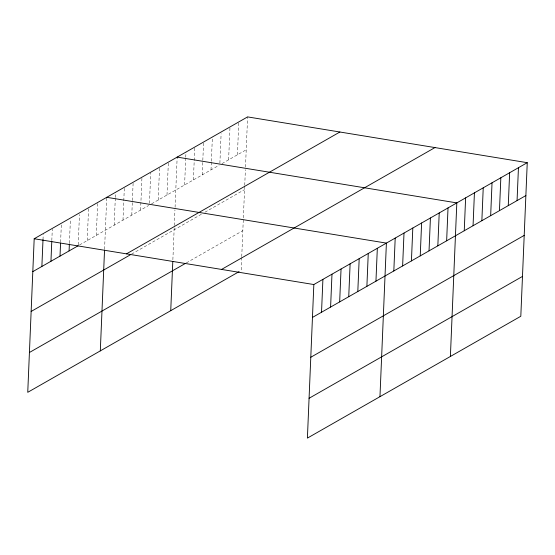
<?xml version="1.0" encoding="UTF-8"?>
<svg xmlns="http://www.w3.org/2000/svg" width="555" height="555" viewBox="0 0 555 555"><rect width="100%" height="100%" fill="white"/><g stroke="black" fill="none" stroke-linecap="round" stroke-linejoin="round"><path stroke-width="0.42" stroke-dasharray="2.77 2.08" d="M43.006 239.628L43.221 234.432M51.816 240.509L52.288 229.257M60.599 242.251L61.321 224.941M69.417 243.132L70.395 219.766M78.193 244.88L79.462 214.584M87.225 240.565L88.606 207.674M96.299 235.382L97.673 202.499M104.569 249.25L106.747 197.316M114.17 225.177L115.294 198.35M115.329 197.483L115.551 192.294M122.974 220.155L124.355 187.264M131.778 215.125L133.158 182.241M140.581 210.102L141.962 177.212M149.455 203.345L150.724 173.049M158.189 200.05L159.569 167.159M166.993 195.02L168.366 162.136M172.869 259.74L174.27 226.357M174.305 225.49L174.957 209.908M175.068 207.306L177.17 157.107M184.6 184.968L185.724 158.14M185.758 157.273L185.974 152.077M193.404 179.945L194.777 147.054M202.207 174.915L203.581 142.024M211.004 169.885L211.337 162.102M211.372 161.234L212.385 137.002M219.884 163.128L221.119 133.706M228.611 159.833L229.992 126.949M237.415 154.81L238.796 121.92M241.709 257.478L241.161 270.458L239.698 271.298M241.744 256.611L244.7 186.147M244.734 185.28L245.386 169.698M245.497 167.097L247.599 116.897M79.552 244.949L148.65 205.496M151.584 203.817L219.079 165.279M222.014 163.607L246.219 149.781M131.577 254.114L201.999 213.904M204.934 212.225L244.554 189.609M186.341 262.89L242.833 230.637"/><path stroke-width="0.83" d="M527.25 162.684L313.839 284.542L307.401 438.103L520.812 316.253L527.25 162.684L247.599 116.897L34.188 238.747L27.75 392.316L238.962 271.721M41.875 266.455L43.006 239.628M50.949 261.28L51.782 241.376M60.016 256.098L60.564 243.118M69.091 250.922L69.375 243.999M100.309 350.885L104.534 250.118M170.739 310.675L172.799 261.447M321.532 312.25L322.906 279.359M330.6 307.068L331.98 274.184M339.667 301.892L341.048 269.002M348.741 296.71L350.115 263.826M357.808 291.535L359.189 258.644M366.883 286.352L368.256 253.469M375.95 281.177L377.331 248.286M379.96 396.672L386.398 243.111L106.747 197.316M393.821 270.972L395.202 238.081M402.625 265.942L404.005 233.058M411.428 260.919L412.809 228.029M420.232 255.89L421.613 222.999M429.036 250.867L430.416 217.976M437.839 245.837L439.22 212.947M446.643 240.815L448.024 207.924M450.389 356.463L456.82 202.894L177.17 157.107M464.251 230.755L465.624 197.871M473.054 225.732L474.428 192.842M481.858 220.703L483.232 187.819M490.662 215.68L492.035 182.789M499.458 210.65L500.839 177.767M508.262 205.627L509.643 172.737M517.066 200.598L518.446 167.714M32.807 271.638L78.158 245.74M126.471 253.857L339.882 132.007M31.136 311.459L130.106 254.953M29.422 352.494L185.613 263.313M221.556 269.425L434.967 147.575M312.458 317.425L525.869 195.575M310.793 357.254L524.204 235.396M309.073 398.282L522.484 276.425M34.188 238.747L313.839 284.542"/></g></svg>
